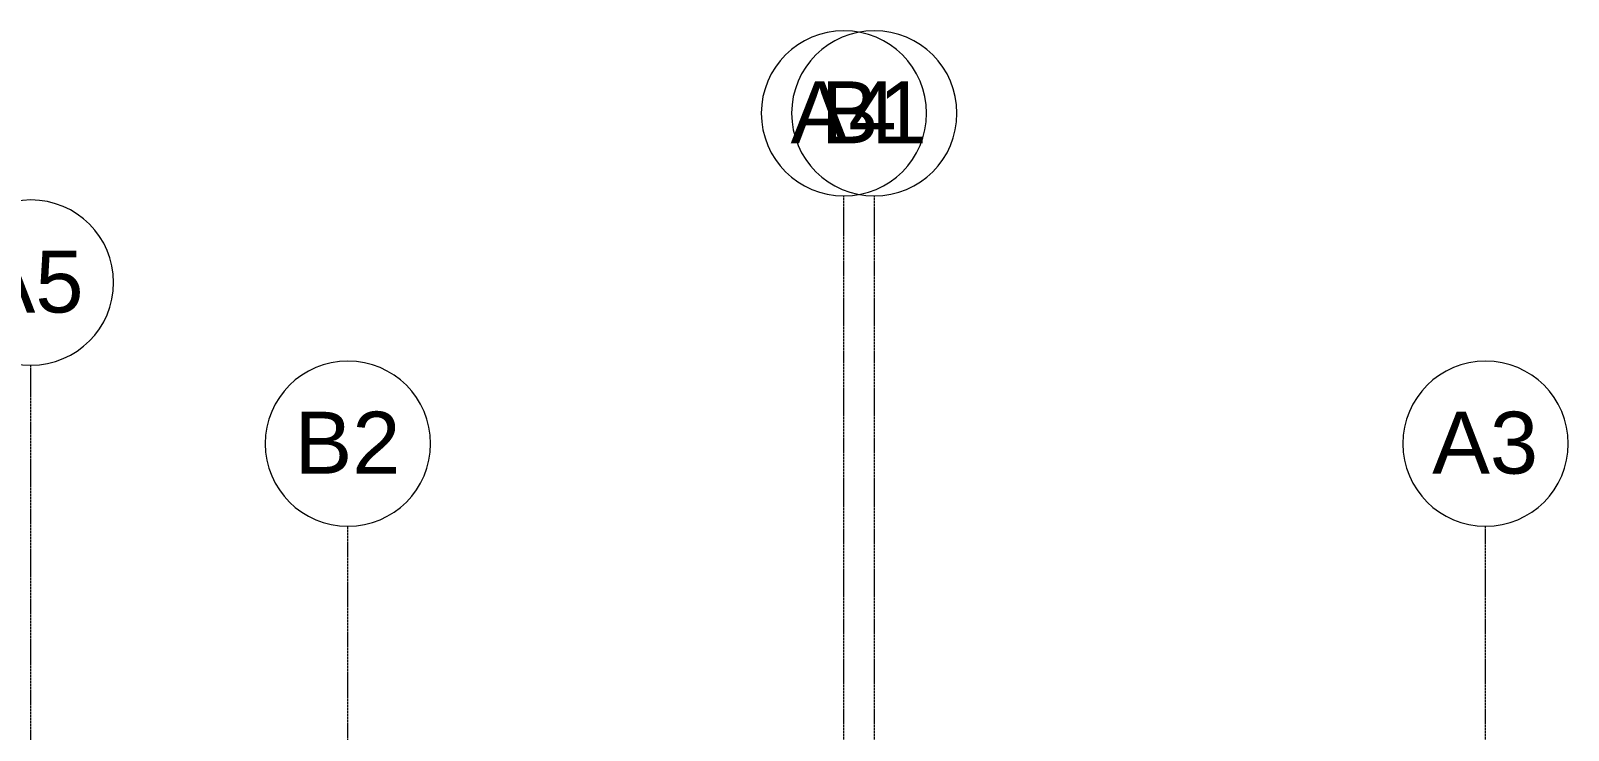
# Model space of a CAD drawing. Header units: inches. Extents: x 1352 to 4245, y -195 to 444.
# Drawn here: x 2785.1 to 3231.5, y 240.7 to 444 of the extents above; entities that cross this region are included whole.
import ezdxf

# ---------------------------------------------------------------- set-up
doc = ezdxf.new("R2010")
doc.units = ezdxf.units.IN
doc.header["$MEASUREMENT"] = 0
doc.linetypes.add('Grid Line 1_2_', pattern=[0.875, 0.5, -0.125, 0.125, -0.125])
doc.layers.add('S-GRID-1', color=1, linetype='Grid Line 1_2_', lineweight=9)
doc.layers.add('S-GRID-IDEN', color=1, linetype='Continuous', lineweight=9)
doc.styles.add('Arial', font='arial.ttf', dxfattribs={"height": 18})

# ---------------------------------------------------------------- blocks, each defined once
blk = doc.blocks.new('Grid - Grid Head - Circle-50561-BUILDING SECTION - EAST_WEST - LOOKING SOUTH')
at = {"layer": 'S-GRID-IDEN'}
for start, end in [(0, 180), (180, 360)]:
    blk.add_arc((2877.2, 324), 24, start, end, dxfattribs=at)

msp = doc.modelspace()

# ---------------------------------------------------------------- linework, layer by layer
at = {"layer": 'S-GRID-1'}
for p, q in [((3021.2, -96), (3021.2, 396)), ((3030.02, -96), (3030.02, 396)), ((2785.2, -75.41), (2785.2, 346.82)), ((2877.2, -92), (2877.2, 300)), ((3207.45, -96), (3207.45, 300))]:
    msp.add_line(p, q, dxfattribs=at)

# ---------------------------------------------------------------- block references
at = {"layer": 'S-GRID-IDEN'}
for p in [(144, 96), (152.81, 96), (-92, 46.82), (0, 0), (330.25, 0)]:
    msp.add_blockref('Grid - Grid Head - Circle-50561-BUILDING SECTION - EAST_WEST - LOOKING SOUTH', p, dxfattribs=at)

# ---------------------------------------------------------------- texts
at = {"layer": 'S-GRID-IDEN', "char_height": 18, "width": 37.269, "attachment_point": 1, "style": 'Arial'}
for s, insert in [('A4', (3005.7, 429.29)), ('B1', (3014.52, 429.29)), ('A5', (2769.7, 380.1)), ('B2', (2861.7, 333.29)), ('A3', (3191.95, 333.29))]:
    msp.add_mtext(s, dxfattribs=dict(at, insert=insert))

doc.saveas('drawing.dxf')
